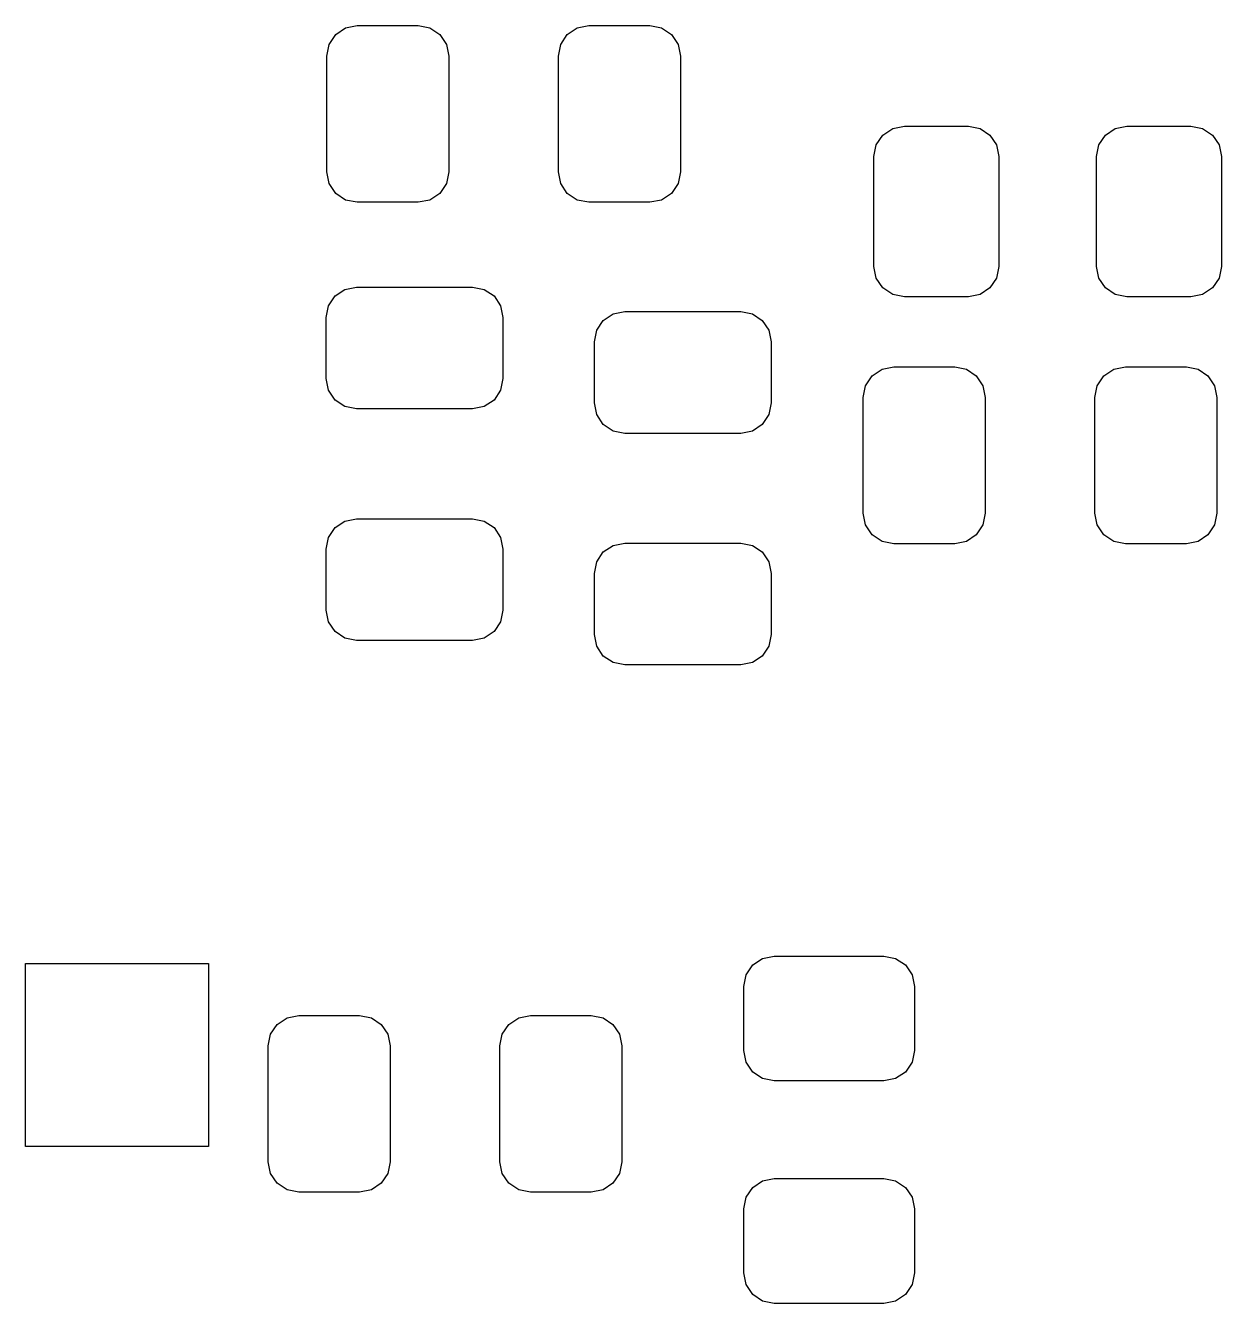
# Model space of a CAD drawing. Extents: x 0.13 to 2.75, y -2.34 to -0.27.
# Drawn here: x 0.8909 to 1.2771, y -2.3393 to -1.9266 of the extents above; entities that cross this region are included whole.
import ezdxf

# ---------------------------------------------------------------- set-up
doc = ezdxf.new("R2010")
doc.units = 0
doc.header["$MEASUREMENT"] = 0
doc.layers.add('BLACK', color=7, linetype='CONTINUOUS')

msp = doc.modelspace()

# ---------------------------------------------------------------- linework, layer by layer
at = {"layer": 'BLACK', "linetype": 'CONTINUOUS'}
for p, q in [((0.994265, -1.92732), (0.998031, -1.92657)), ((0.998031, -1.92657), (1.01772, -1.92657)), ((1.01772, -1.92657), (1.02148, -1.92732)), ((1.06907, -1.92732), (1.07283, -1.92657)), ((1.07283, -1.92657), (1.09252, -1.92657)), ((1.09252, -1.92657), (1.09629, -1.92732)), ((0.988938, -1.93265), (0.991072, -1.92946)), ((0.991072, -1.92946), (0.994265, -1.92732)), ((1.02148, -1.92732), (1.02468, -1.92946)), ((1.02468, -1.92946), (1.02681, -1.93265)), ((1.06374, -1.93265), (1.06587, -1.92946)), ((1.06587, -1.92946), (1.06907, -1.92732)), ((1.09629, -1.92732), (1.09948, -1.92946)), ((1.09948, -1.92946), (1.10161, -1.93265)), ((0.988189, -1.93642), (0.988938, -1.93265)), ((1.02681, -1.93265), (1.02756, -1.93642)), ((1.06299, -1.93642), (1.06374, -1.93265)), ((1.10161, -1.93265), (1.10236, -1.93642)), ((0.988189, -1.97382), (0.988189, -1.93642)), ((1.02756, -1.93642), (1.02756, -1.97382)), ((1.06299, -1.97382), (1.06299, -1.93642)), ((1.10236, -1.93642), (1.10236, -1.97382)), ((1.16775, -1.96194), (1.17094, -1.9598)), ((1.17094, -1.9598), (1.1747, -1.95906)), ((1.1747, -1.95906), (1.19537, -1.95906)), ((1.19537, -1.95906), (1.19914, -1.9598)), ((1.19914, -1.9598), (1.20233, -1.96194)), ((1.2396, -1.96194), (1.24279, -1.9598)), ((1.24279, -1.9598), (1.24656, -1.95906)), ((1.24656, -1.95906), (1.26722, -1.95906)), ((1.26722, -1.95906), (1.27099, -1.9598)), ((1.27099, -1.9598), (1.27418, -1.96194)), ((1.16561, -1.96513), (1.16775, -1.96194)), ((1.20233, -1.96194), (1.20447, -1.96513)), ((1.23746, -1.96513), (1.2396, -1.96194)), ((1.27418, -1.96194), (1.27632, -1.96513)), ((1.16486, -1.9689), (1.16561, -1.96513)), ((1.20447, -1.96513), (1.20522, -1.9689)), ((1.23671, -1.9689), (1.23746, -1.96513)), ((1.27632, -1.96513), (1.27707, -1.9689)), ((1.16486, -2.00433), (1.16486, -1.9689)), ((1.20522, -1.9689), (1.20522, -2.00433)), ((1.23671, -2.00433), (1.23671, -1.9689)), ((1.27707, -1.9689), (1.27707, -2.00433)), ((0.988938, -1.97759), (0.988189, -1.97382)), ((1.02756, -1.97382), (1.02681, -1.97759)), ((1.06374, -1.97759), (1.06299, -1.97382)), ((1.10236, -1.97382), (1.10161, -1.97759)), ((0.991072, -1.98078), (0.988938, -1.97759)), ((0.994265, -1.98291), (0.991072, -1.98078)), ((1.02468, -1.98078), (1.02148, -1.98291)), ((1.02681, -1.97759), (1.02468, -1.98078)), ((1.06587, -1.98078), (1.06374, -1.97759)), ((1.06907, -1.98291), (1.06587, -1.98078)), ((1.09948, -1.98078), (1.09629, -1.98291)), ((1.10161, -1.97759), (1.09948, -1.98078)), ((0.998031, -1.98366), (0.994265, -1.98291)), ((1.01772, -1.98366), (0.998031, -1.98366)), ((1.02148, -1.98291), (1.01772, -1.98366)), ((1.07283, -1.98366), (1.06907, -1.98291)), ((1.09252, -1.98366), (1.07283, -1.98366)), ((1.09629, -1.98291), (1.09252, -1.98366)), ((1.16561, -2.0081), (1.16486, -2.00433)), ((1.20522, -2.00433), (1.20447, -2.0081)), ((1.23746, -2.0081), (1.23671, -2.00433)), ((1.27707, -2.00433), (1.27632, -2.0081)), ((1.16775, -2.01129), (1.16561, -2.0081)), ((1.20447, -2.0081), (1.20233, -2.01129)), ((1.2396, -2.01129), (1.23746, -2.0081)), ((1.27632, -2.0081), (1.27418, -2.01129)), ((0.988741, -2.0171), (0.990875, -2.01391)), ((0.990875, -2.01391), (0.994068, -2.01177)), ((0.994068, -2.01177), (0.997835, -2.01102)), ((0.997835, -2.01102), (1.03524, -2.01102)), ((1.03524, -2.01102), (1.039, -2.01177)), ((1.039, -2.01177), (1.0422, -2.01391)), ((1.0422, -2.01391), (1.04433, -2.0171)), ((1.17094, -2.01342), (1.16775, -2.01129)), ((1.1747, -2.01417), (1.17094, -2.01342)), ((1.19914, -2.01342), (1.19537, -2.01417)), ((1.20233, -2.01129), (1.19914, -2.01342)), ((1.24279, -2.01342), (1.2396, -2.01129)), ((1.24656, -2.01417), (1.24279, -2.01342)), ((1.27099, -2.01342), (1.26722, -2.01417)), ((1.27418, -2.01129), (1.27099, -2.01342)), ((0.987992, -2.02087), (0.988741, -2.0171)), ((1.04433, -2.0171), (1.04508, -2.02087)), ((1.19537, -2.01417), (1.1747, -2.01417)), ((1.26722, -2.01417), (1.24656, -2.01417)), ((0.987992, -2.04055), (0.987992, -2.02087)), ((1.04508, -2.02087), (1.04508, -2.04055)), ((1.07536, -2.02497), (1.07749, -2.02178)), ((1.07749, -2.02178), (1.08068, -2.01965)), ((1.08068, -2.01965), (1.08445, -2.0189)), ((1.08445, -2.0189), (1.12185, -2.0189)), ((1.12185, -2.0189), (1.12562, -2.01965)), ((1.12562, -2.01965), (1.12881, -2.02178)), ((1.12881, -2.02178), (1.13094, -2.02497)), ((1.07461, -2.02874), (1.07536, -2.02497)), ((1.13094, -2.02497), (1.13169, -2.02874)), ((1.07461, -2.04843), (1.07461, -2.02874)), ((1.13169, -2.02874), (1.13169, -2.04843)), ((1.1643, -2.03969), (1.16749, -2.03756)), ((1.16749, -2.03756), (1.17126, -2.03681)), ((1.17126, -2.03681), (1.19094, -2.03681)), ((1.19094, -2.03681), (1.19471, -2.03756)), ((1.19471, -2.03756), (1.1979, -2.03969)), ((1.2391, -2.03969), (1.2423, -2.03756)), ((1.2423, -2.03756), (1.24606, -2.03681)), ((1.24606, -2.03681), (1.26575, -2.03681)), ((1.26575, -2.03681), (1.26951, -2.03756)), ((1.26951, -2.03756), (1.27271, -2.03969)), ((0.988741, -2.04432), (0.987992, -2.04055)), ((1.04508, -2.04055), (1.04433, -2.04432)), ((1.16217, -2.04289), (1.1643, -2.03969)), ((1.1979, -2.03969), (1.20004, -2.04289)), ((1.23697, -2.04289), (1.2391, -2.03969)), ((1.27271, -2.03969), (1.27484, -2.04289)), ((0.990875, -2.04751), (0.988741, -2.04432)), ((1.04433, -2.04432), (1.0422, -2.04751)), ((1.16142, -2.04665), (1.16217, -2.04289)), ((1.16142, -2.08406), (1.16142, -2.04665)), ((1.20004, -2.04289), (1.20079, -2.04665)), ((1.20079, -2.04665), (1.20079, -2.08406)), ((1.23622, -2.04665), (1.23697, -2.04289)), ((1.23622, -2.08406), (1.23622, -2.04665)), ((1.27484, -2.04289), (1.27559, -2.04665)), ((1.27559, -2.04665), (1.27559, -2.08406)), ((0.994068, -2.04964), (0.990875, -2.04751)), ((0.997835, -2.05039), (0.994068, -2.04964)), ((1.03524, -2.05039), (0.997835, -2.05039)), ((1.039, -2.04964), (1.03524, -2.05039)), ((1.0422, -2.04751), (1.039, -2.04964)), ((1.07536, -2.05219), (1.07461, -2.04843)), ((1.13169, -2.04843), (1.13094, -2.05219)), ((1.07749, -2.05538), (1.07536, -2.05219)), ((1.13094, -2.05219), (1.12881, -2.05538)), ((1.08068, -2.05752), (1.07749, -2.05538)), ((1.08445, -2.05827), (1.08068, -2.05752)), ((1.12185, -2.05827), (1.08445, -2.05827)), ((1.12562, -2.05752), (1.12185, -2.05827)), ((1.12881, -2.05538), (1.12562, -2.05752)), ((1.16217, -2.08782), (1.16142, -2.08406)), ((1.20079, -2.08406), (1.20004, -2.08782)), ((1.23697, -2.08782), (1.23622, -2.08406)), ((1.27559, -2.08406), (1.27484, -2.08782)), ((0.990875, -2.08871), (0.994068, -2.08658)), ((0.994068, -2.08658), (0.997835, -2.08583)), ((0.997835, -2.08583), (1.03524, -2.08583)), ((1.03524, -2.08583), (1.039, -2.08658)), ((1.039, -2.08658), (1.0422, -2.08871)), ((1.1643, -2.09101), (1.16217, -2.08782)), ((1.20004, -2.08782), (1.1979, -2.09101)), ((1.2391, -2.09101), (1.23697, -2.08782)), ((1.27484, -2.08782), (1.27271, -2.09101)), ((0.987992, -2.09567), (0.988741, -2.0919)), ((0.988741, -2.0919), (0.990875, -2.08871)), ((1.0422, -2.08871), (1.04433, -2.0919)), ((1.04433, -2.0919), (1.04508, -2.09567)), ((1.16749, -2.09315), (1.1643, -2.09101)), ((1.1979, -2.09101), (1.19471, -2.09315)), ((1.2423, -2.09315), (1.2391, -2.09101)), ((1.27271, -2.09101), (1.26951, -2.09315)), ((0.987992, -2.11535), (0.987992, -2.09567)), ((1.04508, -2.09567), (1.04508, -2.11535)), ((1.07749, -2.09658), (1.08068, -2.09445)), ((1.08068, -2.09445), (1.08445, -2.0937)), ((1.08445, -2.0937), (1.12185, -2.0937)), ((1.12185, -2.0937), (1.12562, -2.09445)), ((1.12562, -2.09445), (1.12881, -2.09658)), ((1.17126, -2.0939), (1.16749, -2.09315)), ((1.19094, -2.0939), (1.17126, -2.0939)), ((1.19471, -2.09315), (1.19094, -2.0939)), ((1.24606, -2.0939), (1.2423, -2.09315)), ((1.26575, -2.0939), (1.24606, -2.0939)), ((1.26951, -2.09315), (1.26575, -2.0939)), ((1.07461, -2.10354), (1.07536, -2.09978)), ((1.07536, -2.09978), (1.07749, -2.09658)), ((1.12881, -2.09658), (1.13094, -2.09978)), ((1.13094, -2.09978), (1.13169, -2.10354)), ((1.07461, -2.12323), (1.07461, -2.10354)), ((1.13169, -2.10354), (1.13169, -2.12323)), ((0.988741, -2.11912), (0.987992, -2.11535)), ((1.04508, -2.11535), (1.04433, -2.11912)), ((0.990875, -2.12231), (0.988741, -2.11912)), ((1.04433, -2.11912), (1.0422, -2.12231)), ((0.994068, -2.12445), (0.990875, -2.12231)), ((0.997835, -2.1252), (0.994068, -2.12445)), ((1.03524, -2.1252), (0.997835, -2.1252)), ((1.039, -2.12445), (1.03524, -2.1252)), ((1.0422, -2.12231), (1.039, -2.12445)), ((1.07536, -2.12699), (1.07461, -2.12323)), ((1.13169, -2.12323), (1.13094, -2.12699)), ((1.07749, -2.13019), (1.07536, -2.12699)), ((1.13094, -2.12699), (1.12881, -2.13019)), ((1.08068, -2.13232), (1.07749, -2.13019)), ((1.08445, -2.13307), (1.08068, -2.13232)), ((1.12185, -2.13307), (1.08445, -2.13307)), ((1.12562, -2.13232), (1.12185, -2.13307)), ((1.12881, -2.13019), (1.12562, -2.13232)), ((1.12572, -2.22995), (1.12891, -2.22782)), ((1.12891, -2.22782), (1.13268, -2.22707)), ((1.13268, -2.22707), (1.16811, -2.22707)), ((1.16811, -2.22707), (1.17188, -2.22782)), ((1.17188, -2.22782), (1.17507, -2.22995)), ((0.890945, -2.28858), (0.890945, -2.22953)), ((0.890945, -2.22953), (0.95, -2.22953)), ((0.95, -2.22953), (0.95, -2.28858)), ((1.12358, -2.23314), (1.12572, -2.22995)), ((1.17507, -2.22995), (1.1772, -2.23314)), ((1.12283, -2.23691), (1.12358, -2.23314)), ((1.1772, -2.23314), (1.17795, -2.23691)), ((1.12283, -2.25758), (1.12283, -2.23691)), ((1.17795, -2.23691), (1.17795, -2.25758)), ((0.970041, -2.25234), (0.972174, -2.24914)), ((0.972174, -2.24914), (0.975367, -2.24701)), ((0.975367, -2.24701), (0.979134, -2.24626)), ((0.979134, -2.24626), (0.998819, -2.24626)), ((0.998819, -2.24626), (1.00259, -2.24701)), ((1.00259, -2.24701), (1.00578, -2.24914)), ((1.00578, -2.24914), (1.00791, -2.25234)), ((1.04484, -2.25234), (1.04698, -2.24914)), ((1.04698, -2.24914), (1.05017, -2.24701)), ((1.05017, -2.24701), (1.05394, -2.24626)), ((1.05394, -2.24626), (1.07362, -2.24626)), ((1.07362, -2.24626), (1.07739, -2.24701)), ((1.07739, -2.24701), (1.08058, -2.24914)), ((1.08058, -2.24914), (1.08272, -2.25234)), ((0.969291, -2.2561), (0.970041, -2.25234)), ((1.00791, -2.25234), (1.00866, -2.2561)), ((1.04409, -2.2561), (1.04484, -2.25234)), ((1.08272, -2.25234), (1.08346, -2.2561)), ((0.969291, -2.2935), (0.969291, -2.2561)), ((1.00866, -2.2561), (1.00866, -2.2935)), ((1.04409, -2.2935), (1.04409, -2.2561)), ((1.08346, -2.2561), (1.08346, -2.2935)), ((1.12358, -2.26135), (1.12283, -2.25758)), ((1.12572, -2.26454), (1.12358, -2.26135)), ((1.1772, -2.26135), (1.17507, -2.26454)), ((1.17795, -2.25758), (1.1772, -2.26135)), ((1.12891, -2.26667), (1.12572, -2.26454)), ((1.17507, -2.26454), (1.17188, -2.26667)), ((1.13268, -2.26742), (1.12891, -2.26667)), ((1.16811, -2.26742), (1.13268, -2.26742)), ((1.17188, -2.26667), (1.16811, -2.26742)), ((0.95, -2.28858), (0.890945, -2.28858)), ((0.970041, -2.29727), (0.969291, -2.2935)), ((1.00866, -2.2935), (1.00791, -2.29727)), ((1.04484, -2.29727), (1.04409, -2.2935)), ((1.08346, -2.2935), (1.08272, -2.29727)), ((0.972174, -2.30046), (0.970041, -2.29727)), ((1.00791, -2.29727), (1.00578, -2.30046)), ((1.04698, -2.30046), (1.04484, -2.29727)), ((1.08272, -2.29727), (1.08058, -2.30046)), ((0.975367, -2.3026), (0.972174, -2.30046)), ((0.979134, -2.30335), (0.975367, -2.3026)), ((1.00259, -2.3026), (0.998819, -2.30335)), ((1.00578, -2.30046), (1.00259, -2.3026)), ((1.05017, -2.3026), (1.04698, -2.30046)), ((1.05394, -2.30335), (1.05017, -2.3026)), ((1.07739, -2.3026), (1.07362, -2.30335)), ((1.08058, -2.30046), (1.07739, -2.3026)), ((1.12358, -2.30499), (1.12572, -2.3018)), ((1.12572, -2.3018), (1.12891, -2.29967)), ((1.12891, -2.29967), (1.13268, -2.29892)), ((1.13268, -2.29892), (1.16811, -2.29892)), ((1.16811, -2.29892), (1.17188, -2.29967)), ((1.17188, -2.29967), (1.17507, -2.3018)), ((1.17507, -2.3018), (1.1772, -2.30499)), ((0.998819, -2.30335), (0.979134, -2.30335)), ((1.07362, -2.30335), (1.05394, -2.30335)), ((1.12283, -2.30876), (1.12358, -2.30499)), ((1.1772, -2.30499), (1.17795, -2.30876)), ((1.12283, -2.32943), (1.12283, -2.30876)), ((1.17795, -2.30876), (1.17795, -2.32943)), ((1.12358, -2.3332), (1.12283, -2.32943)), ((1.17795, -2.32943), (1.1772, -2.3332)), ((1.12572, -2.33639), (1.12358, -2.3332)), ((1.1772, -2.3332), (1.17507, -2.33639)), ((1.12891, -2.33852), (1.12572, -2.33639)), ((1.13268, -2.33927), (1.12891, -2.33852)), ((1.16811, -2.33927), (1.13268, -2.33927)), ((1.17188, -2.33852), (1.16811, -2.33927)), ((1.17507, -2.33639), (1.17188, -2.33852))]:
    msp.add_line(p, q, dxfattribs=at)

doc.saveas('drawing.dxf')
